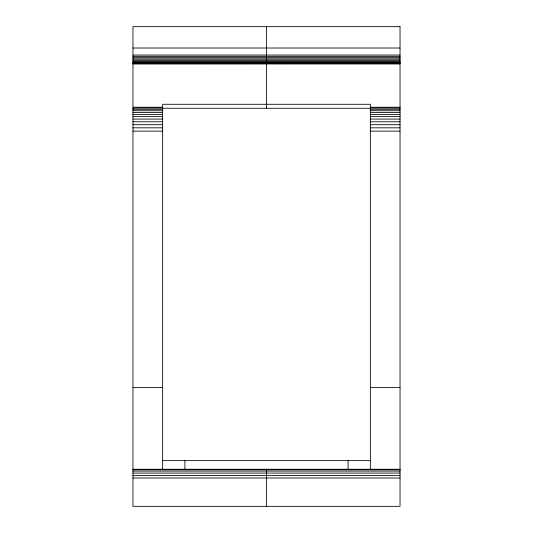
<?xml version="1.0" encoding="UTF-8"?>
<svg xmlns="http://www.w3.org/2000/svg" width="533" height="533" viewBox="0 0 533 533"><rect width="100%" height="100%" fill="white"/><g stroke="black" fill="none" stroke-linecap="round" stroke-linejoin="round"><path stroke-width="0.8" d="M132.964 48.017L400.036 48.017M132.964 55.066L400.036 55.066M132.964 56.371L400.036 56.371M132.964 57.677L400.036 57.677M132.964 58.936L400.036 58.936M132.964 60.116L400.036 60.116M132.964 61.182L400.036 61.182M132.964 62.088L400.036 62.088M132.964 62.821L400.036 62.821M132.964 63.354L400.036 63.354M132.964 63.74L400.036 63.713M132.964 63.853L400.036 63.853M132.964 107.24L162.638 107.24M370.362 107.24L400.036 107.24M132.964 108.126L162.638 108.126M370.362 108.126L400.036 108.126M162.638 108.252L370.362 108.252M132.964 109.292L162.638 109.292M370.362 109.292L400.036 109.292M132.964 110.731L162.638 110.731M370.362 110.731L400.036 110.731M132.964 112.436L162.638 112.436M370.362 112.436L400.036 112.436M132.964 114.408L162.638 114.408M370.362 114.408L400.036 114.408M132.964 116.627L162.638 116.627M370.362 116.627L400.036 116.627M132.964 119.092L162.638 119.092M370.362 119.092L400.036 119.092M132.964 121.784L162.638 121.784M370.362 121.784L400.036 121.784M132.964 124.695L162.638 124.695M370.362 124.695L400.036 124.695M132.964 127.82L162.638 127.82M370.362 127.82L400.036 127.82M132.964 131.131L162.638 131.131M370.362 131.131L400.036 131.131M132.964 387.451L162.638 387.451M370.362 387.451L400.036 387.451M162.638 460.632L370.362 460.632M132.964 469.26L400.036 469.26M132.964 469.773L400.036 469.773M132.964 471.092L400.036 471.092M132.964 473.071L400.036 473.071M132.964 475.463L400.036 475.463M132.964 478.001L400.036 478.001M370.362 469.26L370.362 104.281L162.638 104.281L162.638 469.26M348.102 460.632L348.102 468.947M266.5 26.65L266.5 108.252M266.5 469.113L266.5 506.35M184.898 460.632L184.898 468.947M400.036 26.65L132.964 26.65L132.964 506.35L400.036 506.35L400.036 26.65"/></g></svg>
